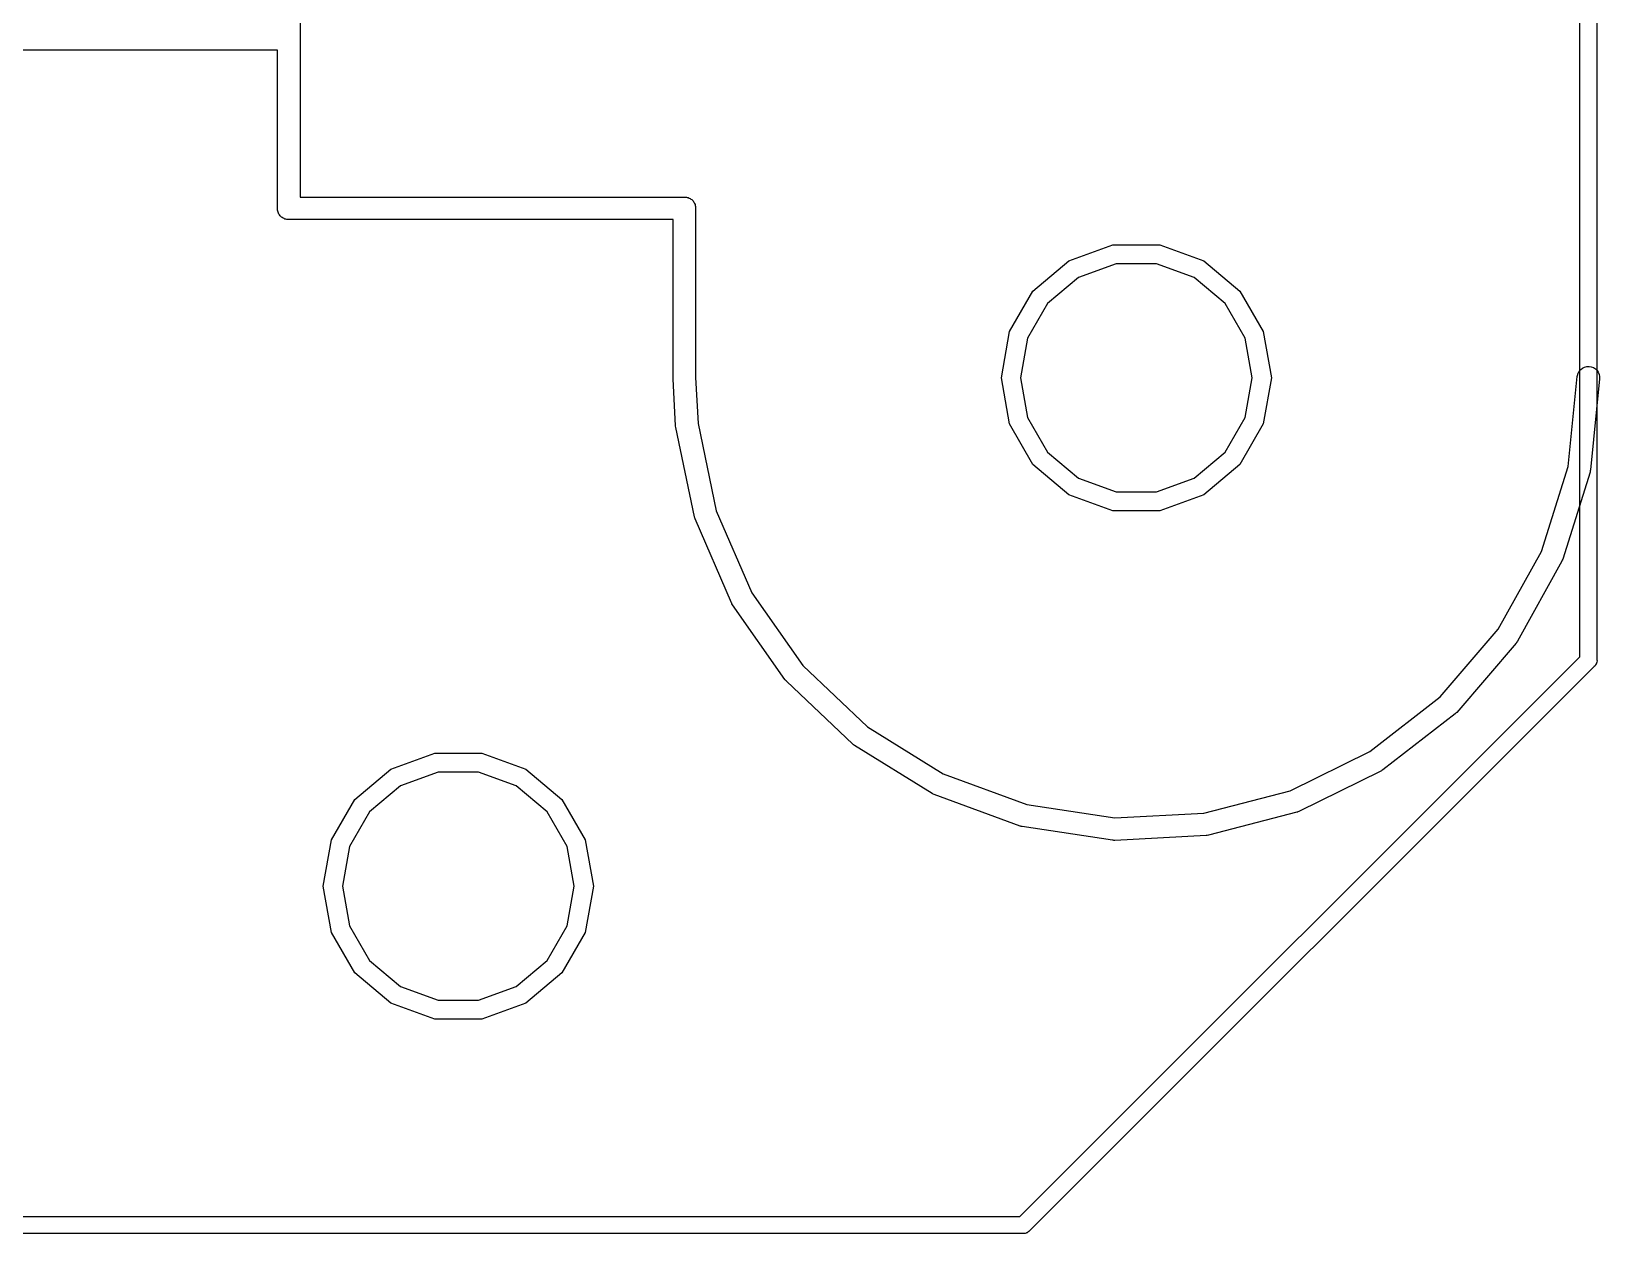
# Model space of a CAD drawing. Extents: x 0 to 100, y 0 to 100.
# Drawn here: x 86.22 to 100.1, y 3.92 to 14.57 of the extents above; entities that cross this region are included whole.
import ezdxf

# ---------------------------------------------------------------- set-up
doc = ezdxf.new("R2010")
doc.units = 0
doc.header["$MEASUREMENT"] = 0
doc.layers.add('BLACK', color=7, linetype='CONTINUOUS')

msp = doc.modelspace()

# ---------------------------------------------------------------- linework, layer by layer
at = {"layer": 'BLACK', "linetype": 'CONTINUOUS'}
for p, q in [((100.075, 47.1893), (100.075, 9.00326)), ((99.925, 9.03107), (99.925, 47.1772)), ((88.6, 27.9), (88.6, 13.1)), ((88.4, 14.4), (75.9913, 14.4)), ((88.4, 12.9913), (88.4, 14.4)), ((88.6, 13.1), (92.0087, 13.1)), ((92.0087, 13.1), (92.0088, 13.1)), ((92.0088, 13.1), (92.0176, 13.1)), ((92.0176, 13.1), (92.026, 13.097)), ((92.026, 13.097), (92.0347, 13.0954)), ((92.0347, 13.0954), (92.0424, 13.091)), ((92.0424, 13.091), (92.0508, 13.0879)), ((92.0508, 13.0879), (92.0576, 13.0822)), ((92.0576, 13.0822), (92.0653, 13.0778)), ((92.0653, 13.0778), (92.071, 13.071)), ((92.071, 13.071), (92.0778, 13.0653)), ((92.0778, 13.0653), (92.0822, 13.0576)), ((92.0822, 13.0576), (92.0879, 13.0508)), ((92.0879, 13.0508), (92.091, 13.0424)), ((88.4, 12.9912), (88.4, 12.9913)), ((88.4, 12.9824), (88.4, 12.9912)), ((88.403, 12.974), (88.4, 12.9824)), ((88.4046, 12.9653), (88.403, 12.974)), ((88.409, 12.9576), (88.4046, 12.9653)), ((88.4121, 12.9492), (88.409, 12.9576)), ((88.4178, 12.9424), (88.4121, 12.9492)), ((88.4222, 12.9347), (88.4178, 12.9424)), ((88.429, 12.929), (88.4222, 12.9347)), ((88.4347, 12.9222), (88.429, 12.929)), ((88.4424, 12.9178), (88.4347, 12.9222)), ((88.4492, 12.9121), (88.4424, 12.9178)), ((88.4576, 12.909), (88.4492, 12.9121)), ((88.4653, 12.9046), (88.4576, 12.909)), ((92.091, 13.0424), (92.0954, 13.0347)), ((92.0954, 13.0347), (92.097, 13.026)), ((92.097, 13.026), (92.1, 13.0176)), ((92.1, 13.0176), (92.1, 13.0088)), ((92.1, 13.0088), (92.1, 13.0087)), ((92.1, 13.0087), (92.1, 11.5026)), ((88.474, 12.903), (88.4653, 12.9046)), ((88.4824, 12.9), (88.474, 12.903)), ((88.4912, 12.9), (88.4824, 12.9)), ((88.4913, 12.9), (88.4912, 12.9)), ((91.9, 12.9), (88.4913, 12.9)), ((91.9, 11.4913), (91.9, 12.9)), ((95.4025, 12.5349), (95.7925, 12.6768)), ((95.7925, 12.6768), (96.2075, 12.6768)), ((96.2075, 12.6768), (96.5975, 12.5349)), ((95.0846, 12.2681), (95.4025, 12.5349)), ((95.822, 12.5094), (95.4875, 12.3877)), ((96.178, 12.5094), (95.822, 12.5094)), ((96.5125, 12.3877), (96.178, 12.5094)), ((96.5975, 12.5349), (96.9154, 12.2681)), ((95.4875, 12.3877), (95.2148, 12.1589)), ((96.7852, 12.1589), (96.5125, 12.3877)), ((94.8771, 11.9087), (95.0846, 12.2681)), ((96.9154, 12.2681), (97.1229, 11.9087)), ((95.2148, 12.1589), (95.0368, 11.8506)), ((96.9632, 11.8506), (96.7852, 12.1589)), ((94.805, 11.5), (94.8771, 11.9087)), ((95.0368, 11.8506), (94.975, 11.5)), ((97.025, 11.5), (96.9632, 11.8506)), ((97.1229, 11.9087), (97.195, 11.5)), ((99.9005, 11.5101), (99.9021, 11.5205)), ((99.9021, 11.5205), (99.9082, 11.5397)), ((99.9082, 11.5397), (99.9181, 11.5574)), ((99.9181, 11.5574), (99.9313, 11.5727)), ((99.9313, 11.5727), (99.9473, 11.585)), ((99.9473, 11.585), (99.9655, 11.5938)), ((99.9655, 11.5938), (99.985, 11.5989)), ((99.985, 11.5989), (100.005, 11.5999)), ((100.005, 11.5999), (100.025, 11.5968)), ((100.025, 11.5968), (100.044, 11.5897)), ((100.044, 11.5897), (100.061, 11.579)), ((100.061, 11.579), (100.076, 11.5651)), ((100.076, 11.5651), (100.087, 11.5485)), ((100.087, 11.5485), (100.095, 11.5299)), ((100.095, 11.5299), (100.099, 11.5101)), ((91.9005, 11.4887), (91.9, 11.4913)), ((91.922, 11.0767), (91.9005, 11.4887)), ((92.1, 11.5026), (92.1214, 11.0948)), ((94.8771, 11.0913), (94.805, 11.5)), ((94.975, 11.5), (95.0368, 11.1494)), ((96.9632, 11.1494), (97.025, 11.5)), ((97.195, 11.5), (97.1229, 11.0913)), ((99.8198, 10.7159), (99.9005, 11.5101)), ((100.099, 11.4899), (100.018, 10.6856)), ((100.099, 11.5101), (100.099, 11.4899)), ((95.0368, 11.1494), (95.2148, 10.8411)), ((96.7852, 10.8411), (96.9632, 11.1494)), ((91.9224, 11.0742), (91.922, 11.0767)), ((91.9224, 11.0718), (91.9224, 11.0742)), ((91.924, 11.0614), (91.9224, 11.0718)), ((92.0893, 10.2701), (91.924, 11.0614)), ((92.1214, 11.0948), (92.283, 10.3209)), ((95.0846, 10.7319), (94.8771, 11.0913)), ((97.1229, 11.0913), (96.9154, 10.7319)), ((95.2148, 10.8411), (95.4875, 10.6123)), ((96.5125, 10.6123), (96.7852, 10.8411)), ((95.4025, 10.4651), (95.0846, 10.7319)), ((96.9154, 10.7319), (96.5975, 10.4651)), ((99.5842, 9.96383), (99.8198, 10.7159)), ((100.018, 10.6856), (100.016, 10.6752)), ((100.018, 10.6856), (100.018, 10.6856)), ((100.018, 10.6856), (100.018, 10.6856)), ((95.4875, 10.6123), (95.822, 10.4906)), ((96.178, 10.4906), (96.5125, 10.6123)), ((100.014, 10.6658), (99.772, 9.89434)), ((100.015, 10.6706), (100.014, 10.6658)), ((100.016, 10.6752), (100.015, 10.6706)), ((95.7925, 10.3232), (95.4025, 10.4651)), ((95.822, 10.4906), (96.178, 10.4906)), ((96.5975, 10.4651), (96.2075, 10.3232)), ((92.0908, 10.2654), (92.0893, 10.2701)), ((92.283, 10.3209), (92.5961, 9.5976)), ((96.2075, 10.3232), (95.7925, 10.3232)), ((92.0918, 10.2606), (92.0908, 10.2654)), ((92.0955, 10.2508), (92.0918, 10.2606)), ((92.4165, 9.50885), (92.0955, 10.2508)), ((92.0955, 10.2508), (92.0955, 10.2508)), ((92.0955, 10.2508), (92.0955, 10.2508)), ((99.2021, 9.27451), (99.5842, 9.96383)), ((99.764, 9.87575), (99.3721, 9.16867)), ((99.7659, 9.88025), (99.764, 9.87575)), ((99.7683, 9.88452), (99.7659, 9.88025)), ((99.772, 9.89431), (99.7683, 9.88452)), ((99.772, 9.89434), (99.772, 9.89433)), ((99.772, 9.89433), (99.772, 9.89431)), ((92.5961, 9.5976), (93.0481, 8.952)), ((92.4189, 9.50458), (92.4165, 9.50885)), ((92.4209, 9.50008), (92.4189, 9.50458)), ((92.4264, 9.4912), (92.4209, 9.50008)), ((92.8901, 8.82896), (92.4264, 9.4912)), ((98.6892, 8.6761), (99.2021, 9.27451)), ((99.3665, 9.15979), (99.3633, 9.15609)), ((99.3721, 9.16865), (99.3665, 9.15979)), ((99.3721, 9.16867), (99.3721, 9.16866)), ((99.3721, 9.16866), (99.3721, 9.16865)), ((94.9689, 4.075), (99.925, 9.03107)), ((99.3605, 9.15207), (98.8344, 8.53824)), ((99.3633, 9.15609), (99.3605, 9.15207)), ((93.0481, 8.952), (93.6207, 8.41048)), ((100.051, 8.94466), (95.0553, 3.94928)), ((100.058, 8.95105), (100.051, 8.94466)), ((100.063, 8.95967), (100.058, 8.95105)), ((100.069, 8.96781), (100.063, 8.95967)), ((100.07, 8.97105), (100.069, 8.96781)), ((100.072, 8.97395), (100.07, 8.97105)), ((100.073, 8.98375), (100.072, 8.97395)), ((100.076, 8.99336), (100.073, 8.98375)), ((100.075, 9.00326), (100.076, 8.99336)), ((92.8933, 8.82525), (92.8901, 8.82896)), ((92.8961, 8.82124), (92.8933, 8.82525)), ((92.9033, 8.81367), (92.8961, 8.82124)), ((92.9033, 8.81366), (92.9033, 8.81367)), ((93.4907, 8.25818), (92.9033, 8.81366)), ((92.9033, 8.81366), (92.9033, 8.81366)), ((98.0664, 8.19305), (98.6892, 8.6761)), ((98.8198, 8.5243), (98.181, 8.0288)), ((98.8233, 8.52768), (98.8198, 8.5243)), ((98.8272, 8.53066), (98.8233, 8.52768)), ((98.8344, 8.53822), (98.8272, 8.53066)), ((98.8344, 8.53824), (98.8344, 8.53824)), ((98.8344, 8.53824), (98.8344, 8.53822)), ((93.6207, 8.41048), (94.2906, 7.99517)), ((93.4946, 8.25519), (93.4907, 8.25818)), ((93.4981, 8.25183), (93.4946, 8.25519)), ((93.5067, 8.24586), (93.4981, 8.25183)), ((93.5067, 8.24585), (93.5067, 8.24586)), ((94.1938, 7.81983), (93.5067, 8.24585)), ((93.5067, 8.24585), (93.5067, 8.24585)), ((97.3592, 7.84508), (98.0664, 8.19305)), ((89.4025, 8.0349), (89.7925, 8.17685)), ((89.7925, 8.17685), (90.2075, 8.17685)), ((90.2075, 8.17685), (90.5975, 8.0349)), ((89.0846, 7.76813), (89.4025, 8.0349)), ((89.822, 8.00943), (89.4875, 7.88768)), ((90.178, 8.00943), (89.822, 8.00943)), ((90.5125, 7.88768), (90.178, 8.00943)), ((90.5975, 8.0349), (90.9154, 7.76813)), ((94.2906, 7.99517), (95.0302, 7.72302)), ((98.1638, 8.01808), (97.4384, 7.66115)), ((98.168, 8.02068), (98.1638, 8.01808)), ((98.1724, 8.02282), (98.168, 8.02068)), ((98.181, 8.02878), (98.1724, 8.02282)), ((98.181, 8.0288), (98.181, 8.02879)), ((98.181, 8.02879), (98.181, 8.02878)), ((89.4875, 7.88768), (89.2148, 7.65886)), ((90.7852, 7.65886), (90.5125, 7.88768)), ((94.1982, 7.81769), (94.1938, 7.81983)), ((94.2024, 7.8151), (94.1982, 7.81769)), ((94.212, 7.81098), (94.2024, 7.8151)), ((94.212, 7.81097), (94.212, 7.81098)), ((94.9707, 7.53182), (94.212, 7.81097)), ((94.212, 7.81097), (94.212, 7.81097)), ((96.5966, 7.64642), (97.3592, 7.84508)), ((88.8771, 7.40871), (89.0846, 7.76813)), ((89.2148, 7.65886), (89.0368, 7.35057)), ((90.9632, 7.35057), (90.7852, 7.65886)), ((90.9154, 7.76813), (91.1229, 7.40871)), ((95.0302, 7.72302), (95.8095, 7.60517)), ((95.8095, 7.60517), (96.5966, 7.64642)), ((97.4195, 7.6541), (96.6371, 7.45031)), ((97.4241, 7.65581), (97.4195, 7.6541)), ((97.4288, 7.65702), (97.4241, 7.65581)), ((97.4384, 7.66115), (97.4288, 7.65702)), ((94.9754, 7.5306), (94.9707, 7.53182)), ((94.98, 7.5289), (94.9754, 7.5306)), ((94.9903, 7.52679), (94.98, 7.5289)), ((95.7896, 7.4059), (94.9903, 7.52679)), ((88.805, 7), (88.8771, 7.40871)), ((91.1229, 7.40871), (91.195, 7)), ((95.7945, 7.40566), (95.7896, 7.4059)), ((95.7994, 7.40491), (95.7945, 7.40566)), ((95.8098, 7.40491), (95.7994, 7.40491)), ((96.6172, 7.44722), (95.8098, 7.40491)), ((96.622, 7.44797), (96.6172, 7.44722)), ((96.6269, 7.44821), (96.622, 7.44797)), ((96.6371, 7.45031), (96.6269, 7.44821)), ((89.0368, 7.35057), (88.975, 7)), ((91.025, 7), (90.9632, 7.35057)), ((88.8771, 6.59129), (88.805, 7)), ((88.975, 7), (89.0368, 6.64943)), ((90.9632, 6.64943), (91.025, 7)), ((91.195, 7), (91.1229, 6.59129)), ((89.0846, 6.23187), (88.8771, 6.59129)), ((89.0368, 6.64943), (89.2148, 6.34114)), ((90.7852, 6.34114), (90.9632, 6.64943)), ((91.1229, 6.59129), (90.9154, 6.23187)), ((89.2148, 6.34114), (89.4875, 6.11232)), ((90.5125, 6.11232), (90.7852, 6.34114)), ((89.4025, 5.9651), (89.0846, 6.23187)), ((89.4875, 6.11232), (89.822, 5.99057)), ((90.178, 5.99057), (90.5125, 6.11232)), ((90.9154, 6.23187), (90.5975, 5.9651)), ((89.822, 5.99057), (90.178, 5.99057)), ((89.7925, 5.82315), (89.4025, 5.9651)), ((90.5975, 5.9651), (90.2075, 5.82315)), ((90.2075, 5.82315), (89.7925, 5.82315)), ((69.0033, 4.075), (94.9689, 4.075)), ((94.9967, 3.925), (69.0311, 3.925)), ((95.0066, 3.92413), (94.9967, 3.925)), ((95.0162, 3.92671), (95.0066, 3.92413)), ((95.026, 3.92844), (95.0162, 3.92671)), ((95.029, 3.93011), (95.026, 3.92844)), ((95.0322, 3.93098), (95.029, 3.93011)), ((95.0403, 3.93668), (95.0322, 3.93098)), ((95.049, 3.94166), (95.0403, 3.93668)), ((95.0553, 3.94928), (95.049, 3.94166))]:
    msp.add_line(p, q, dxfattribs=at)

doc.saveas('drawing.dxf')
